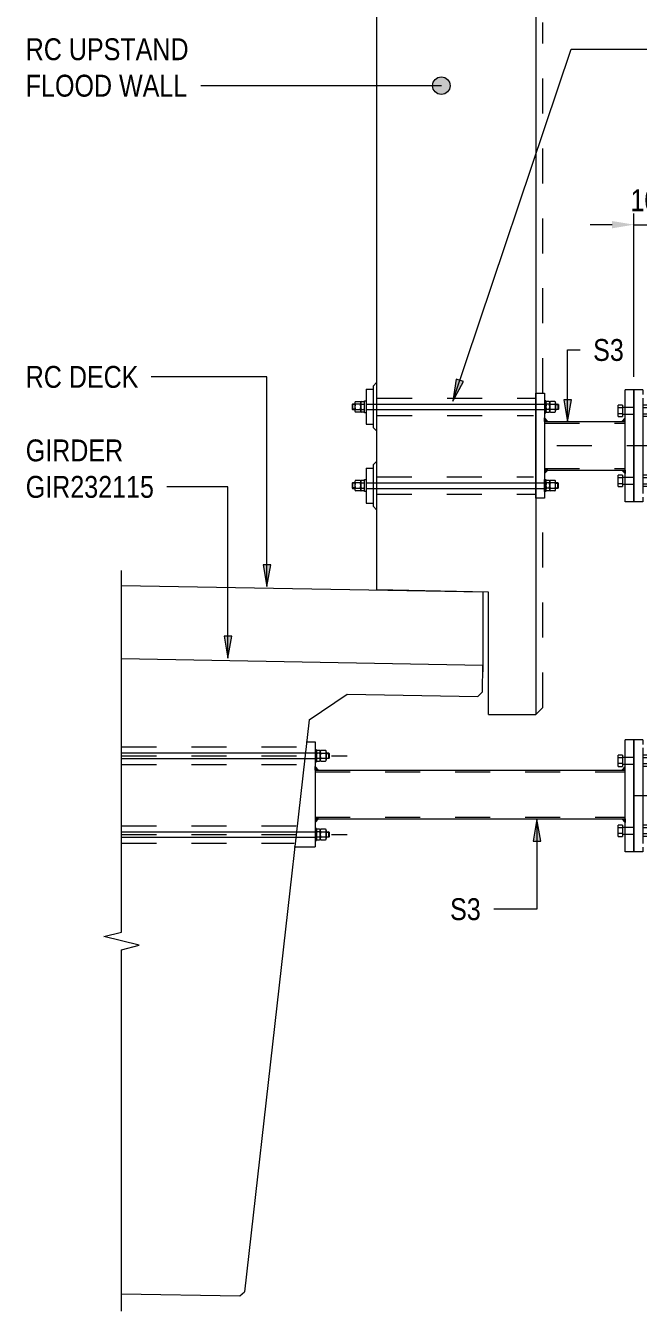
# Model space of a CAD drawing. Header units: metres. Extents: x -1109.9 to -1078.3, y 2.7 to 25.4.
# Drawn here: x -1094.338 to -1092.588, y 19.594 to 23.268 of the extents above; entities that cross this region are included whole.
import ezdxf

# ---------------------------------------------------------------- set-up
doc = ezdxf.new("R2010")
doc.units = ezdxf.units.M
doc.linetypes.add('JacobsCenter', pattern=[0.015, 0.009, -0.0015, 0.003, -0.0015])
doc.linetypes.add('JacobsDash', pattern=[0.0045, 0.003, -0.0015])
doc.layers.get('Defpoints').update_dxf_attribs({"color": 41})
for name, color, linetype, lineweight in [('A-ANNO-DIMS', 7, 'Continuous', 9), ('A-DETL', 7, 'Continuous', 13), ('A-DETL-GENF', 7, 'Continuous', 9), ('A-DETL-THIN', 7, 'Continuous', 9), ('G-ANNO-TEXT', 7, 'Continuous', 9), ('S-FSTN', 7, 'Continuous', 18)]:
    doc.layers.add(name, color=color, linetype=linetype, lineweight=lineweight)
doc.styles.add('Arial Narrow', font='ARIALN.TTF', dxfattribs={"height": 0.0625})
doc.dimstyles.new('Dimension_Standard_O__mm_', dxfattribs={"dimscale": 0.3048, "dimtxt": 0.063964, "dimasz": 0.205052, "dimexe": 0.19685, "dimexo": 0.123031, "dimgap": 0.123031, "dimtad": 1, "dimdec": 0, "dimlfac": 1000, "dimzin": 0, "dimdsep": 46, "dimtxsty": 'Arial Narrow', "dimsah": 1, "dimcen": 0.09, "dimaunit": 1, "dimadec": 4, "dimazin": 0, "dimtfac": 1, "dimtdec": 4, "dimtix": 1, "dimtmove": 0, "dimatfit": 3, "dimfxl": 1, "dimtvp": 1, "dimtfill": 1, "dimtolj": 1, "dimtzin": 0, "dimlwd": 18, "dimlwe": 18, "dimarcsym": 2})

# ---------------------------------------------------------------- blocks, each defined once
blk = doc.blocks.new('Column Base Plate-4 Hole - 25mm-6948208-DRG-2873202 - TRUSS TYPE T2')
at = {"layer": 'S-FSTN', "lineweight": 13}
for p, q in [((-1109.7309, 22.147), (-1109.7309, 22.2275)), ((-1109.7059, 22.2275), (-1109.7309, 22.2275)), ((-1109.7059, 22.2275), (-1109.7059, 21.9075)), ((-1109.7309, 21.9976), (-1109.7309, 22.1373)), ((-1109.7309, 21.9075), (-1109.7309, 21.9879)), ((-1109.7059, 21.9075), (-1109.7309, 21.9075))]:
    blk.add_line(p, q, dxfattribs=at)
blk = doc.blocks.new('Column Base Plate-4 Hole - 25mm-V11-DRG-2873202 - TRUSS TYPE T2')
at = {"layer": 'S-FSTN', "lineweight": 13}
for p, q in [((-1109.7309, 21.1506), (-1109.7309, 21.2275)), ((-1109.7059, 21.2275), (-1109.7309, 21.2275)), ((-1109.7059, 21.2275), (-1109.7059, 20.9075)), ((-1109.7309, 21.0012), (-1109.7309, 21.1409)), ((-1109.7309, 20.9075), (-1109.7309, 20.9915)), ((-1109.7059, 20.9075), (-1109.7309, 20.9075))]:
    blk.add_line(p, q, dxfattribs=at)
blk = doc.blocks.new('Column Base Plate with Anchors_T2D - 25mm-V12-DRG-2873202 - TRUSS TYPE T2')
at = {"layer": 'S-FSTN', "lineweight": 13}
for p, q in [((-1109.7059, 21.9075), (-1109.7059, 22.2275)), ((-1109.6809, 22.2275), (-1109.7059, 22.2275)), ((-1109.6809, 22.2275), (-1109.6809, 22.214)), ((-1109.6809, 22.204), (-1109.6809, 21.9309)), ((-1109.7509, 22.1757), (-1109.7509, 22.1839)), ((-1109.7382, 22.1839), (-1109.7509, 22.1839)), ((-1109.7509, 22.1592), (-1109.7509, 22.1757)), ((-1109.7382, 22.1757), (-1109.7509, 22.1757)), ((-1109.7509, 22.151), (-1109.7509, 22.1592)), ((-1109.7382, 22.1592), (-1109.7509, 22.1592)), ((-1109.7382, 22.1839), (-1109.7382, 22.1757)), ((-1109.7309, 22.177), (-1109.7382, 22.177)), ((-1109.7382, 22.1757), (-1109.7382, 22.1592)), ((-1109.7382, 22.1592), (-1109.7382, 22.151)), ((-1109.7382, 22.158), (-1109.7309, 22.158)), ((-1109.6619, 22.1839), (-1109.6809, 22.1839)), ((-1109.6619, 22.1757), (-1109.6809, 22.1757)), ((-1109.6809, 22.1592), (-1109.6619, 22.1592)), ((-1109.6619, 22.1839), (-1109.6619, 22.1757)), ((-1109.6301, 22.177), (-1109.6619, 22.177)), ((-1109.6619, 22.1757), (-1109.6619, 22.1592)), ((-1109.6619, 22.1592), (-1109.6619, 22.151)), ((-1109.6619, 22.158), (-1109.6301, 22.158)), ((-1109.6301, 22.158), (-1109.6301, 22.177)), ((-1109.7509, 22.151), (-1109.7382, 22.151)), ((-1109.6619, 22.151), (-1109.6809, 22.151)), ((-1109.7509, 21.9757), (-1109.7509, 21.9839)), ((-1109.7382, 21.9839), (-1109.7509, 21.9839)), ((-1109.7509, 21.9592), (-1109.7509, 21.9757)), ((-1109.7382, 21.9757), (-1109.7509, 21.9757)), ((-1109.7382, 21.9839), (-1109.7382, 21.9757)), ((-1109.7309, 21.977), (-1109.7382, 21.977)), ((-1109.7382, 21.9757), (-1109.7382, 21.9592)), ((-1109.6619, 21.9839), (-1109.6809, 21.9839)), ((-1109.6619, 21.9757), (-1109.6809, 21.9757)), ((-1109.6619, 21.9839), (-1109.6619, 21.9757)), ((-1109.6301, 21.977), (-1109.6619, 21.977)), ((-1109.6619, 21.9757), (-1109.6619, 21.9592)), ((-1109.6301, 21.958), (-1109.6301, 21.977)), ((-1109.7509, 21.951), (-1109.7509, 21.9592)), ((-1109.7382, 21.9592), (-1109.7509, 21.9592)), ((-1109.7509, 21.951), (-1109.7382, 21.951)), ((-1109.7382, 21.9592), (-1109.7382, 21.951)), ((-1109.7382, 21.958), (-1109.7309, 21.958)), ((-1109.6809, 21.9592), (-1109.6619, 21.9592)), ((-1109.6619, 21.951), (-1109.6809, 21.951)), ((-1109.6619, 21.9592), (-1109.6619, 21.951)), ((-1109.6619, 21.958), (-1109.6301, 21.958)), ((-1109.6809, 21.9075), (-1109.7059, 21.9075)), ((-1109.6809, 21.9209), (-1109.6809, 21.9075))]:
    blk.add_line(p, q, dxfattribs=at)
at = {"layer": 'S-FSTN', "linetype": 'JacobsDash', "lineweight": 13}
for p, q in [((-1109.7059, 22.177), (-1109.7309, 22.177)), ((-1109.7309, 22.158), (-1109.7059, 22.158)), ((-1109.7059, 21.977), (-1109.7309, 21.977)), ((-1109.7309, 21.958), (-1109.7059, 21.958))]:
    blk.add_line(p, q, dxfattribs=at)
blk = doc.blocks.new('CS_DET_BreakLine_ViewScale - Std Break-7633847-DRG-2873202 - TRUSS TYPE T2')
at = {"layer": 'A-DETL-GENF'}
for p, q in [((-1111.1698, 20.6776), (-1111.1698, 21.711)), ((-1111.2198, 20.6651), (-1111.1698, 20.6776)), ((-1111.1198, 20.6401), (-1111.2198, 20.6651)), ((-1111.1698, 20.6276), (-1111.1198, 20.6401)), ((-1111.1698, 19.5943), (-1111.1698, 20.6276))]:
    blk.add_line(p, q, dxfattribs=at)
blk = doc.blocks.new('DIMBLOCK44-DRG-2873202 - TRUSS TYPE T2')
at = {"layer": 'A-ANNO-DIMS', "color": 0, "lineweight": 18, "transparency": 16777216}
for p, q in [((-1092.6009, 22.265), (-1092.6009, 22.7594)), ((-1092.5009, 22.4873), (-1092.5009, 22.7594)), ((-1092.6634, 22.6994), (-1092.7259, 22.6994)), ((-1092.6009, 22.6994), (-1092.5009, 22.6994)), ((-1092.4384, 22.6994), (-1092.3759, 22.6994))]:
    blk.add_line(p, q, dxfattribs=at)
at = {"layer": 'A-ANNO-DIMS', "color": 0, "transparency": 16777216}
for points in [[(-1092.6634, 22.7098), (-1092.6634, 22.6889), (-1092.6009, 22.6994)], [(-1092.4384, 22.7098), (-1092.4384, 22.6889), (-1092.5009, 22.6994)]]:
    blk.add_solid(points, dxfattribs=at)
at = {"layer": 'Defpoints', "color": 0, "transparency": 16777216}
for p in [(-1092.5009, 22.6994), (-1092.5009, 22.4498), (-1092.6009, 22.2275)]:
    blk.add_point(p, dxfattribs=at)
at = {"layer": 'A-ANNO-DIMS', "color": 0, "lineweight": 18, "transparency": 16777216, "insert": (-1092.5509, 22.7688), "char_height": 0.0625, "width": 0.142549, "attachment_point": 5, "style": 'Arial Narrow', "bg_fill": 3, "box_fill_scale": 1.1, "bg_fill_color": 256, "bg_fill_true_color": 13158600, "bg_fill_transparency": 0}
blk.add_mtext('\\A1;100', dxfattribs=at)

msp = doc.modelspace()

# ---------------------------------------------------------------- hatches: boundary and pattern name
at = {"layer": 'A-DETL-GENF'}
for points in [[(-1092.8465, 22.1373), (-1092.8565, 22.147), (-1092.8565, 22.1373)], [(-1092.6359, 22.1373), (-1092.6259, 22.1373), (-1092.6259, 22.147)], [(-1092.8565, 21.9879), (-1092.8465, 21.9976), (-1092.8565, 21.9976)], [(-1092.6259, 21.9879), (-1092.6259, 21.9976), (-1092.6359, 21.9976)], [(-1093.502, 21.1409), (-1093.512, 21.1506), (-1093.512, 21.1409)], [(-1092.6359, 21.1409), (-1092.6259, 21.1409), (-1092.6259, 21.1506), (-1092.6266, 21.1499)], [(-1093.512, 20.9915), (-1093.502, 21.0012), (-1093.512, 21.0012)], [(-1092.6259, 20.9915), (-1092.6259, 21.0012), (-1092.6359, 21.0012), (-1092.6344, 20.9997)]]:
    msp.add_hatch(color=256, dxfattribs=at).paths.add_polyline_path(points)
at = {"layer": 'G-ANNO-TEXT'}
h = msp.add_hatch(color=256, dxfattribs=at)
edge = h.paths.add_edge_path()
edge.add_arc((-1093.151, 23.0966), 0.025, 0, 360)
for points in [[(-1093.1183, 22.1953), (-1093.0879, 22.251), (-1093.1088, 22.258)], [(-1092.7902, 22.1363), (-1092.7792, 22.1988), (-1092.8012, 22.1988)], [(-1093.6492, 21.665), (-1093.6382, 21.7275), (-1093.6602, 21.7275)], [(-1093.7609, 21.461), (-1093.7498, 21.5235), (-1093.7719, 21.5235)], [(-1092.8778, 21.0006), (-1092.8888, 20.9381), (-1092.8668, 20.9381)]]:
    msp.add_hatch(color=256, dxfattribs=at).paths.add_polyline_path(points)

# ---------------------------------------------------------------- linework, layer by layer
at = {"layer": 'A-DETL', "lineweight": 18}
for p, q in [((-1093.3356, 21.6558), (-1093.3356, 23.296)), ((-1092.8815, 23.2967), (-1092.8815, 21.2995)), ((-1092.8815, 22.2175), (-1092.8565, 22.2175)), ((-1092.8815, 21.9175), (-1092.8815, 22.2175)), ((-1092.8565, 22.2175), (-1092.8565, 21.9175)), ((-1092.8565, 22.1373), (-1092.6259, 22.1373)), ((-1092.8565, 22.1373), (-1092.8565, 21.9976)), ((-1092.8565, 22.1362), (-1092.8565, 21.9965)), ((-1092.8565, 21.9976), (-1092.6259, 21.9976)), ((-1092.8565, 21.9175), (-1092.8815, 21.9175)), ((-1094.0647, 21.6684), (-1093.0321, 21.6498)), ((-1093.0165, 21.6495), (-1093.3356, 21.6558)), ((-1093.0321, 21.6498), (-1093.0321, 21.4217)), ((-1093.0165, 21.2995), (-1093.0165, 21.6495)), ((-1094.0648, 21.4596), (-1093.0323, 21.441)), ((-1093.0337, 21.364), (-1093.0323, 21.441)), ((-1093.5289, 21.2842), (-1093.4199, 21.3579)), ((-1093.4199, 21.3579), (-1093.0469, 21.3512)), ((-1093.0469, 21.3512), (-1093.0337, 21.364)), ((-1093.5289, 21.2842), (-1093.7134, 19.6499)), ((-1093.0165, 21.2995), (-1092.8815, 21.2995)), ((-1093.512, 21.1409), (-1092.6259, 21.1409)), ((-1093.512, 21.1409), (-1093.512, 21.0012)), ((-1093.512, 21.0012), (-1092.6259, 21.0012)), ((-1094.0648, 19.6443), (-1093.7268, 19.6382)), ((-1093.7268, 19.6382), (-1093.7134, 19.6499))]:
    msp.add_line(p, q, dxfattribs=at)
at = {"layer": 'A-DETL', "color": 8, "linetype": 'JacobsDash', "lineweight": 9, "true_color": 0x808080}
for p, q in [((-1092.8616, 22.2175), (-1092.8616, 23.2768)), ((-1092.8616, 21.3194), (-1092.8616, 21.9175)), ((-1092.8815, 21.2995), (-1092.8616, 21.3194))]:
    msp.add_line(p, q, dxfattribs=at)
at = {"layer": 'A-DETL', "linetype": 'JacobsCenter'}
for p, q in [((-1093.3662, 22.2289), (-1093.3462, 22.2289)), ((-1093.3662, 22.1289), (-1093.3462, 22.1289)), ((-1089.921, 22.0675), (-1092.901, 22.0675)), ((-1093.3662, 22.0039), (-1093.3462, 22.0039)), ((-1093.3662, 21.9039), (-1093.3462, 21.9039)), ((-1094.0648, 21.1818), (-1093.4199, 21.1818)), ((-1089.921, 21.0675), (-1092.601, 21.0675)), ((-1094.0648, 20.9568), (-1093.4199, 20.9568))]:
    msp.add_line(p, q, dxfattribs=at)
at = {"layer": 'A-DETL'}
for p, q in [((-1093.3662, 22.2289), (-1093.3662, 22.1289)), ((-1093.3462, 22.238), (-1093.3353, 22.2489)), ((-1093.3462, 22.238), (-1093.3462, 22.1199)), ((-1093.3462, 22.1199), (-1093.3353, 22.1089)), ((-1092.8565, 22.1373), (-1092.8565, 22.147)), ((-1092.8565, 22.147), (-1092.8465, 22.1373)), ((-1092.8465, 22.1373), (-1092.8565, 22.1373)), ((-1092.6259, 22.147), (-1092.6359, 22.1373)), ((-1092.6359, 22.1373), (-1092.6259, 22.1373)), ((-1092.6259, 22.1373), (-1092.6259, 22.147)), ((-1093.3462, 22.013), (-1093.3353, 22.0239)), ((-1093.3462, 22.013), (-1093.3462, 21.8949)), ((-1093.3662, 22.0039), (-1093.3662, 21.9039)), ((-1092.8465, 21.9976), (-1092.8565, 21.9976)), ((-1092.8565, 21.9976), (-1092.8565, 21.9879)), ((-1092.8565, 21.9879), (-1092.8465, 21.9976)), ((-1092.6359, 21.9976), (-1092.6259, 21.9976)), ((-1092.6259, 21.9879), (-1092.6359, 21.9976)), ((-1092.6259, 21.9976), (-1092.6259, 21.9879)), ((-1093.3462, 21.8949), (-1093.3353, 21.8839)), ((-1093.5371, 21.2211), (-1093.512, 21.2211)), ((-1093.512, 21.2211), (-1093.512, 20.9211)), ((-1093.512, 21.1409), (-1093.512, 21.1506)), ((-1093.512, 21.1506), (-1093.502, 21.1409)), ((-1093.502, 21.1409), (-1093.512, 21.1409)), ((-1092.6259, 21.1506), (-1092.6359, 21.1409)), ((-1092.6359, 21.1409), (-1092.6259, 21.1409)), ((-1092.6259, 21.1409), (-1092.6259, 21.1506)), ((-1093.502, 21.0012), (-1093.512, 21.0012)), ((-1093.512, 21.0012), (-1093.512, 20.9915)), ((-1093.512, 20.9915), (-1093.502, 21.0012)), ((-1092.6359, 21.0012), (-1092.6259, 21.0012)), ((-1092.6259, 20.9915), (-1092.6359, 21.0012)), ((-1092.6259, 21.0012), (-1092.6259, 20.9915)), ((-1093.572, 20.9211), (-1093.512, 20.9211))]:
    msp.add_line(p, q, dxfattribs=at)
at = {"layer": 'A-DETL', "linetype": 'JacobsDash', "lineweight": 9}
for p, q in [((-1093.3347, 22.2039), (-1092.8827, 22.2039)), ((-1093.3348, 22.1539), (-1092.8874, 22.1539)), ((-1093.3351, 21.9789), (-1092.8874, 21.9789)), ((-1093.3352, 21.9289), (-1092.8827, 21.9289)), ((-1094.0648, 21.2068), (-1093.5382, 21.2068)), ((-1094.0648, 21.1568), (-1093.543, 21.1568)), ((-1094.0648, 20.9818), (-1093.5656, 20.9818)), ((-1094.0648, 20.9318), (-1093.5715, 20.9318))]:
    msp.add_line(p, q, dxfattribs=at)
at = {"layer": 'A-DETL', "lineweight": 9}
for p, q in [((-1093.3662, 22.1869), (-1092.8565, 22.1869)), ((-1093.3662, 22.1709), (-1092.8565, 22.1709)), ((-1093.3662, 21.9619), (-1092.8565, 21.9619)), ((-1093.3662, 21.9459), (-1092.8565, 21.9459)), ((-1094.0648, 21.1898), (-1093.512, 21.1898)), ((-1094.0648, 21.1738), (-1093.512, 21.1738)), ((-1094.0648, 20.9648), (-1093.512, 20.9648)), ((-1094.0648, 20.9488), (-1093.512, 20.9488))]:
    msp.add_line(p, q, dxfattribs=at)
at = {"layer": 'A-DETL', "linetype": 'JacobsDash', "lineweight": 18}
for p, q in [((-1092.8565, 22.1323), (-1092.6259, 22.1323)), ((-1092.8565, 22.0026), (-1092.6259, 22.0026)), ((-1093.512, 21.1359), (-1092.6259, 21.1359)), ((-1093.512, 21.0062), (-1092.6259, 21.0062))]:
    msp.add_line(p, q, dxfattribs=at)
at = {"layer": 'A-DETL-THIN'}
for p, q in [((-1093.3982, 22.1905), (-1093.3982, 22.1672)), ((-1093.3962, 22.1944), (-1093.3832, 22.1944)), ((-1093.3812, 22.1905), (-1093.3812, 22.1672)), ((-1093.3792, 22.1944), (-1093.3722, 22.1944)), ((-1093.3702, 22.1619), (-1093.3702, 22.1959)), ((-1093.3702, 22.1959), (-1093.3662, 22.1959)), ((-1093.3662, 22.1959), (-1093.3662, 22.1619)), ((-1092.8565, 22.1959), (-1092.8565, 22.1619)), ((-1092.8525, 22.1959), (-1092.8565, 22.1959)), ((-1092.8525, 22.1619), (-1092.8525, 22.1959)), ((-1092.8435, 22.1944), (-1092.8505, 22.1944)), ((-1092.8415, 22.1905), (-1092.8415, 22.1672)), ((-1092.8265, 22.1944), (-1092.8395, 22.1944)), ((-1092.8245, 22.1905), (-1092.8245, 22.1672)), ((-1093.4062, 22.1853), (-1093.4046, 22.1869)), ((-1093.4062, 22.1853), (-1093.4062, 22.1725)), ((-1093.3982, 22.1853), (-1093.4062, 22.1853)), ((-1093.4062, 22.1725), (-1093.4046, 22.1709)), ((-1093.3982, 22.1725), (-1093.4062, 22.1725)), ((-1093.4046, 22.1869), (-1093.4046, 22.1709)), ((-1093.3982, 22.1869), (-1093.4046, 22.1869)), ((-1093.4046, 22.1709), (-1093.3982, 22.1709)), ((-1093.3832, 22.1867), (-1093.3962, 22.1867)), ((-1093.3962, 22.1711), (-1093.3832, 22.1711)), ((-1093.3832, 22.1634), (-1093.3962, 22.1634)), ((-1093.3792, 22.1867), (-1093.3722, 22.1867)), ((-1093.3792, 22.1711), (-1093.3722, 22.1711)), ((-1093.3722, 22.1634), (-1093.3792, 22.1634)), ((-1093.3662, 22.1619), (-1093.3702, 22.1619)), ((-1092.8565, 22.1619), (-1092.8525, 22.1619)), ((-1092.8435, 22.1867), (-1092.8505, 22.1867)), ((-1092.8435, 22.1711), (-1092.8505, 22.1711)), ((-1092.8505, 22.1633), (-1092.8435, 22.1633)), ((-1092.8395, 22.1866), (-1092.8265, 22.1866)), ((-1092.8265, 22.1711), (-1092.8395, 22.1711)), ((-1092.8395, 22.1633), (-1092.8265, 22.1633)), ((-1092.8245, 22.1868), (-1092.8181, 22.1868)), ((-1092.8245, 22.1852), (-1092.8165, 22.1852)), ((-1092.8245, 22.1725), (-1092.8165, 22.1725)), ((-1092.8181, 22.1709), (-1092.8245, 22.1709)), ((-1092.8181, 22.1868), (-1092.8181, 22.1709)), ((-1092.8165, 22.1852), (-1092.8181, 22.1868)), ((-1092.8165, 22.1725), (-1092.8181, 22.1709)), ((-1092.8165, 22.1852), (-1092.8165, 22.1725)), ((-1093.3962, 21.9694), (-1093.3832, 21.9694)), ((-1093.3792, 21.9694), (-1093.3722, 21.9694)), ((-1093.3702, 21.9369), (-1093.3702, 21.9709)), ((-1093.3702, 21.9709), (-1093.3662, 21.9709)), ((-1093.3662, 21.9709), (-1093.3662, 21.9369)), ((-1092.8565, 21.9369), (-1092.8565, 21.9709)), ((-1092.8565, 21.9709), (-1092.8525, 21.9709)), ((-1092.8525, 21.9709), (-1092.8525, 21.9369)), ((-1092.8505, 21.9695), (-1092.8435, 21.9695)), ((-1092.8395, 21.9695), (-1092.8265, 21.9695)), ((-1093.4062, 21.9603), (-1093.4046, 21.9619)), ((-1093.4062, 21.9603), (-1093.4062, 21.9475)), ((-1093.3982, 21.9603), (-1093.4062, 21.9603)), ((-1093.4062, 21.9475), (-1093.4046, 21.9459)), ((-1093.3982, 21.9475), (-1093.4062, 21.9475)), ((-1093.4046, 21.9619), (-1093.4046, 21.9459)), ((-1093.3982, 21.9619), (-1093.4046, 21.9619)), ((-1093.4046, 21.9459), (-1093.3982, 21.9459)), ((-1093.3982, 21.9655), (-1093.3982, 21.9422)), ((-1093.3832, 21.9617), (-1093.3962, 21.9617)), ((-1093.3962, 21.9461), (-1093.3832, 21.9461)), ((-1093.3832, 21.9384), (-1093.3962, 21.9384)), ((-1093.3812, 21.9655), (-1093.3812, 21.9422)), ((-1093.3792, 21.9617), (-1093.3722, 21.9617)), ((-1093.3792, 21.9461), (-1093.3722, 21.9461)), ((-1093.3722, 21.9384), (-1093.3792, 21.9384)), ((-1093.3662, 21.9369), (-1093.3702, 21.9369)), ((-1092.8525, 21.9369), (-1092.8565, 21.9369)), ((-1092.8435, 21.9617), (-1092.8505, 21.9617)), ((-1092.8435, 21.9461), (-1092.8505, 21.9461)), ((-1092.8435, 21.9384), (-1092.8505, 21.9384)), ((-1092.8415, 21.9423), (-1092.8415, 21.9656)), ((-1092.8265, 21.9617), (-1092.8395, 21.9617)), ((-1092.8395, 21.9462), (-1092.8265, 21.9462)), ((-1092.8265, 21.9384), (-1092.8395, 21.9384)), ((-1092.8245, 21.9423), (-1092.8245, 21.9656)), ((-1092.8181, 21.9619), (-1092.8245, 21.9619)), ((-1092.8245, 21.9603), (-1092.8165, 21.9603)), ((-1092.8245, 21.9476), (-1092.8165, 21.9476)), ((-1092.8245, 21.946), (-1092.8181, 21.946)), ((-1092.8165, 21.9603), (-1092.8181, 21.9619)), ((-1092.8181, 21.946), (-1092.8181, 21.9619)), ((-1092.8165, 21.9476), (-1092.8181, 21.946)), ((-1092.8165, 21.9476), (-1092.8165, 21.9603)), ((-1093.512, 21.1988), (-1093.512, 21.1648)), ((-1093.508, 21.1988), (-1093.512, 21.1988)), ((-1093.508, 21.1648), (-1093.508, 21.1988)), ((-1093.499, 21.1972), (-1093.506, 21.1972)), ((-1093.482, 21.1972), (-1093.495, 21.1972)), ((-1093.512, 21.1648), (-1093.508, 21.1648)), ((-1093.499, 21.1895), (-1093.506, 21.1895)), ((-1093.499, 21.174), (-1093.506, 21.174)), ((-1093.506, 21.1662), (-1093.499, 21.1662)), ((-1093.497, 21.1934), (-1093.497, 21.17)), ((-1093.495, 21.1895), (-1093.482, 21.1895)), ((-1093.482, 21.1739), (-1093.495, 21.1739)), ((-1093.495, 21.1662), (-1093.482, 21.1662)), ((-1093.48, 21.1934), (-1093.48, 21.17)), ((-1093.48, 21.1897), (-1093.4736, 21.1897)), ((-1093.48, 21.1881), (-1093.472, 21.1881)), ((-1093.48, 21.1753), (-1093.472, 21.1753)), ((-1093.4736, 21.1737), (-1093.48, 21.1737)), ((-1093.4736, 21.1897), (-1093.4736, 21.1737)), ((-1093.472, 21.1881), (-1093.4736, 21.1897)), ((-1093.472, 21.1753), (-1093.4736, 21.1737)), ((-1093.472, 21.1881), (-1093.472, 21.1753)), ((-1093.512, 20.9738), (-1093.512, 20.9398)), ((-1093.508, 20.9738), (-1093.512, 20.9738)), ((-1093.508, 20.9398), (-1093.508, 20.9738)), ((-1093.499, 20.9722), (-1093.506, 20.9722)), ((-1093.499, 20.9645), (-1093.506, 20.9645)), ((-1093.499, 20.949), (-1093.506, 20.949)), ((-1093.506, 20.9412), (-1093.499, 20.9412)), ((-1093.497, 20.9684), (-1093.497, 20.945)), ((-1093.482, 20.9722), (-1093.495, 20.9722)), ((-1093.495, 20.9645), (-1093.482, 20.9645)), ((-1093.482, 20.9489), (-1093.495, 20.9489)), ((-1093.495, 20.9412), (-1093.482, 20.9412)), ((-1093.48, 20.9684), (-1093.48, 20.945)), ((-1093.48, 20.9647), (-1093.4736, 20.9647)), ((-1093.48, 20.9631), (-1093.472, 20.9631)), ((-1093.48, 20.9503), (-1093.472, 20.9503)), ((-1093.4736, 20.9487), (-1093.48, 20.9487)), ((-1093.4736, 20.9647), (-1093.4736, 20.9487)), ((-1093.472, 20.9631), (-1093.4736, 20.9647)), ((-1093.472, 20.9503), (-1093.4736, 20.9487)), ((-1093.472, 20.9631), (-1093.472, 20.9503)), ((-1093.512, 20.9398), (-1093.508, 20.9398))]:
    msp.add_line(p, q, dxfattribs=at)
for centre, radius, start, end in [((-1093.3864, 22.1789), 0.0162, 331.2476, 28.7524), ((-1093.375, 22.1672), 0.0048, 305.7181, 54.2819), ((-1092.8363, 22.1789), 0.0162, 151.2476, 208.7524), ((-1092.8477, 22.1672), 0.0048, 125.7181, 234.2819), ((-1092.8477, 21.9656), 0.0048, 125.7181, 234.2819), ((-1093.3864, 21.9539), 0.0162, 331.2476, 28.7524), ((-1093.375, 21.9422), 0.0048, 305.7181, 54.2819), ((-1092.8363, 21.9539), 0.0162, 151.2476, 208.7524), ((-1093.4918, 21.1818), 0.0162, 151.2476, 208.7524), ((-1093.5032, 21.1701), 0.0048, 125.7181, 234.2819), ((-1093.4918, 20.9568), 0.0162, 151.2476, 208.7524), ((-1093.5032, 20.9451), 0.0048, 125.7181, 234.2819)]:
    msp.add_arc(centre, radius, start, end, dxfattribs=at)
for centre, major_axis, start_param, end_param in [((-1093.3934, 22.1905), (0.0048, 0), 2.194195, 4.08899), ((-1093.386, 22.1905), (0.0048, 0), 5.335788, 7.230583), ((-1093.3764, 22.1905), (0.0048, 0), 2.194195, 4.08899), ((-1093.375, 22.1905), (0.0048, 0), 5.335788, 7.230583), ((-1092.8477, 22.1905), (0.0048, 0), 2.194195, 4.08899), ((-1092.8463, 22.1905), (0.0048, 0), 5.335788, 7.230583), ((-1092.8367, 22.1905), (0.0048, 0), 2.194195, 4.08899), ((-1092.8293, 22.1905), (0.0048, 0), 5.335788, 7.230583), ((-1093.382, 22.1789), (0.0162, 0), 2.639768, 3.643417), ((-1093.3934, 22.1672), (0.0048, 0), 2.194195, 4.08899), ((-1093.3974, 22.1789), (0.0162, 0), 5.781361, 6.78501), ((-1093.386, 22.1672), (0.0048, 0), 5.335788, 7.230583), ((-1093.365, 22.1789), (0.0162, 0), 2.639768, 3.643417), ((-1093.3764, 22.1672), (0.0048, 0), 2.194195, 4.08899), ((-1092.8577, 22.1788), (0.0162, 0), 5.781361, 6.78501), ((-1092.8463, 22.1672), (0.0048, 0), 5.335788, 7.230583), ((-1092.8253, 22.1788), (0.0162, 0), 2.639768, 3.643417), ((-1092.8367, 22.1672), (0.0048, 0), 2.194195, 4.08899), ((-1092.8407, 22.1788), (0.0162, 0), 5.781361, 6.78501), ((-1092.8293, 22.1672), (0.0048, 0), 5.335788, 7.230583), ((-1093.3934, 21.9655), (0.0048, 0), 2.194195, 4.08899), ((-1093.386, 21.9655), (0.0048, 0), 5.335788, 7.230583), ((-1093.3764, 21.9655), (0.0048, 0), 2.194195, 4.08899), ((-1093.375, 21.9655), (0.0048, 0), 5.335788, 7.230583), ((-1092.8463, 21.9656), (0.0048, 0), 5.335788, 7.230583), ((-1092.8367, 21.9656), (0.0048, 0), 2.194195, 4.08899), ((-1092.8293, 21.9656), (0.0048, 0), 5.335788, 7.230583), ((-1093.382, 21.9539), (0.0162, 0), 2.639768, 3.643417), ((-1093.3934, 21.9422), (0.0048, 0), 2.194195, 4.08899), ((-1093.3974, 21.9539), (0.0162, 0), 5.781361, 6.78501), ((-1093.386, 21.9422), (0.0048, 0), 5.335788, 7.230583), ((-1093.365, 21.9539), (0.0162, 0), 2.639768, 3.643417), ((-1093.3764, 21.9422), (0.0048, 0), 2.194195, 4.08899), ((-1092.8477, 21.9423), (0.0048, 0), 2.194195, 4.08899), ((-1092.8577, 21.9539), (0.0162, 0), 5.781361, 6.78501), ((-1092.8463, 21.9423), (0.0048, 0), 5.335788, 7.230583), ((-1092.8253, 21.9539), (0.0162, 0), 2.639768, 3.643417), ((-1092.8367, 21.9423), (0.0048, 0), 2.194195, 4.08899), ((-1092.8407, 21.9539), (0.0162, 0), 5.781361, 6.78501), ((-1092.8293, 21.9423), (0.0048, 0), 5.335788, 7.230583), ((-1093.5032, 21.1934), (0.0048, 0), 2.194195, 4.08899), ((-1093.5018, 21.1934), (0.0048, 0), 5.335788, 7.230583), ((-1093.4922, 21.1934), (0.0048, 0), 2.194195, 4.08899), ((-1093.4848, 21.1934), (0.0048, 0), 5.335788, 7.230583), ((-1093.5132, 21.1817), (0.0162, 0), 5.781361, 6.78501), ((-1093.5018, 21.17), (0.0048, 0), 5.335788, 7.230583), ((-1093.4808, 21.1817), (0.0162, 0), 2.639768, 3.643417), ((-1093.4922, 21.17), (0.0048, 0), 2.194195, 4.08899), ((-1093.4962, 21.1817), (0.0162, 0), 5.781361, 6.78501), ((-1093.4848, 21.17), (0.0048, 0), 5.335788, 7.230583), ((-1093.5032, 20.9684), (0.0048, 0), 2.194195, 4.08899), ((-1093.5018, 20.9684), (0.0048, 0), 5.335788, 7.230583), ((-1093.5132, 20.9567), (0.0162, 0), 5.781361, 6.78501), ((-1093.5018, 20.945), (0.0048, 0), 5.335788, 7.230583), ((-1093.4808, 20.9567), (0.0162, 0), 2.639768, 3.643417), ((-1093.4922, 20.9684), (0.0048, 0), 2.194195, 4.08899), ((-1093.4922, 20.945), (0.0048, 0), 2.194195, 4.08899), ((-1093.4848, 20.9684), (0.0048, 0), 5.335788, 7.230583), ((-1093.4962, 20.9567), (0.0162, 0), 5.781361, 6.78501), ((-1093.4848, 20.945), (0.0048, 0), 5.335788, 7.230583)]:
    msp.add_ellipse(centre, major_axis=major_axis, ratio=0.99666, start_param=start_param, end_param=end_param, dxfattribs=at)
at = {"layer": 'G-ANNO-TEXT'}
for p, q in [((-1093.1183, 22.1953), (-1092.7803, 23.2008)), ((-1092.7803, 23.2008), (-1092.4928, 23.2008)), ((-1093.7758, 23.0966), (-1093.8379, 23.0966)), ((-1093.151, 23.0966), (-1093.7758, 23.0966)), ((-1092.7902, 22.3414), (-1092.7549, 22.3414)), ((-1092.7902, 22.1363), (-1092.7902, 22.3414)), ((-1093.7758, 22.2644), (-1093.9801, 22.2644)), ((-1093.6492, 22.2644), (-1093.7758, 22.2644)), ((-1093.6492, 21.665), (-1093.6492, 22.2644)), ((-1093.1088, 22.258), (-1093.1183, 22.1953)), ((-1093.1183, 22.1953), (-1093.0879, 22.251)), ((-1093.0879, 22.251), (-1093.1088, 22.258)), ((-1092.7792, 22.1988), (-1092.8012, 22.1988)), ((-1092.8012, 22.1988), (-1092.7902, 22.1363)), ((-1092.7902, 22.1363), (-1092.7792, 22.1988)), ((-1093.8895, 21.9502), (-1093.9355, 21.9502)), ((-1093.7609, 21.9502), (-1093.8895, 21.9502)), ((-1093.7609, 21.461), (-1093.7609, 21.9502)), ((-1093.6382, 21.7275), (-1093.6602, 21.7275)), ((-1093.6602, 21.7275), (-1093.6492, 21.665)), ((-1093.6492, 21.665), (-1093.6382, 21.7275)), ((-1093.7498, 21.5235), (-1093.7719, 21.5235)), ((-1093.7719, 21.5235), (-1093.7609, 21.461)), ((-1093.7609, 21.461), (-1093.7498, 21.5235)), ((-1092.8778, 21.0006), (-1092.8888, 20.9381)), ((-1092.8668, 20.9381), (-1092.8778, 21.0006)), ((-1092.8778, 21.0006), (-1092.8778, 20.7434)), ((-1092.8888, 20.9381), (-1092.8668, 20.9381)), ((-1092.9994, 20.7434), (-1093.001, 20.7434)), ((-1092.8778, 20.7434), (-1092.9994, 20.7434))]:
    msp.add_line(p, q, dxfattribs=at)
msp.add_circle((-1093.151, 23.0966), 0.025, dxfattribs=at)

# ---------------------------------------------------------------- block references
at = {"layer": 'A-DETL-GENF'}
msp.add_blockref('CS_DET_BreakLine_ViewScale - Std Break-7633847-DRG-2873202 - TRUSS TYPE T2', (17.105, 0), dxfattribs=at)
at = {"layer": 'S-FSTN', "linetype": 'JacobsDash', "lineweight": 13}
for p in [(17.105, 0), (17.105, -1)]:
    msp.add_blockref('Column Base Plate with Anchors_T2D - 25mm-V12-DRG-2873202 - TRUSS TYPE T2', p, dxfattribs=at)
at = {"layer": 'S-FSTN', "lineweight": 13}
for name in ['Column Base Plate-4 Hole - 25mm-6948208-DRG-2873202 - TRUSS TYPE T2', 'Column Base Plate-4 Hole - 25mm-V11-DRG-2873202 - TRUSS TYPE T2']:
    msp.add_blockref(name, (17.105, 0), dxfattribs=at)

# ---------------------------------------------------------------- texts
at = {"layer": 'G-ANNO-TEXT', "char_height": 0.0625, "attachment_point": 1, "style": 'Arial Narrow', "bg_fill": 3, "box_fill_scale": 1, "bg_fill_color": 256, "bg_fill_true_color": 13158600, "bg_fill_transparency": 0}
for s, insert in [('RC UPSTAND ', (-1094.3384, 23.232)), ('FLOOD WALL', (-1094.3384, 23.1278)), ('RC DECK', (-1094.3384, 22.2957)), ('GIRDER ', (-1094.3384, 22.0856)), ('GIR232115', (-1094.3384, 21.9814))]:
    msp.add_mtext(s, dxfattribs=dict(at, insert=insert))
at = {"layer": 'G-ANNO-TEXT', "insert": (-1093.1261, 20.7747), "char_height": 0.0625, "attachment_point": 1, "style": 'Arial Narrow', "bg_fill": 3, "box_fill_scale": 1, "bg_fill_color": 256, "bg_fill_transparency": 0}
msp.add_mtext('S3', dxfattribs=at)

# ---------------------------------------------------------------- next in the draw order: dimensions: what is measured, and where the dimension line sits
at = {"layer": 'A-ANNO-DIMS', "lineweight": 18}
dim = msp.add_linear_dim(base=(-1092.5009, 22.6994), p1=(-1092.6009, 22.2275), p2=(-1092.5009, 22.4498), dimstyle='Dimension_Standard_O__mm_', override={"dimpost": '<>', "dimfxl": 0.243801}, dxfattribs=at)
dim.commit()
dim.dimension.update_dxf_attribs({"geometry": 'DIMBLOCK44-DRG-2873202 - TRUSS TYPE T2', "text_midpoint": (-1092.5509, 22.7688)})

# ---------------------------------------------------------------- next in the draw order: texts
at = {"layer": 'G-ANNO-TEXT', "insert": (-1092.7174, 22.3726), "char_height": 0.0625, "attachment_point": 1, "style": 'Arial Narrow', "bg_fill": 3, "box_fill_scale": 1, "bg_fill_color": 256, "bg_fill_transparency": 0}
msp.add_mtext('S3', dxfattribs=at)

doc.saveas('drawing.dxf')
